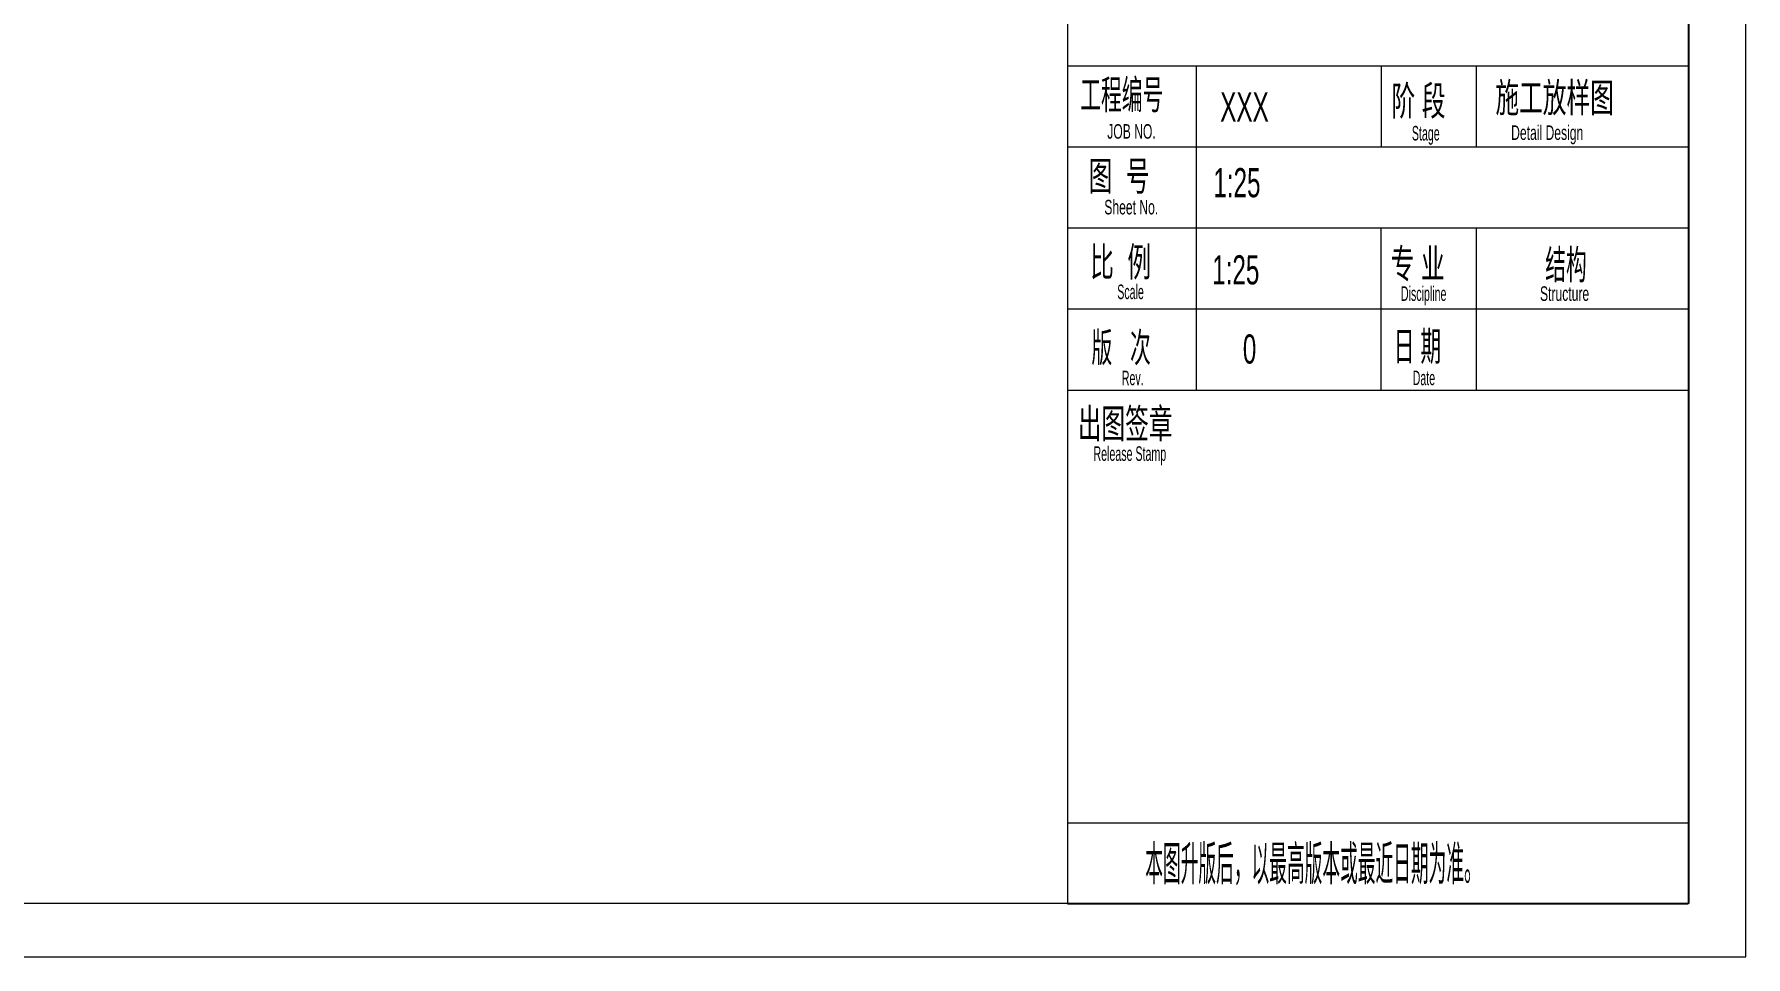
# Model space of a CAD drawing. Header units: millimetres. Extents: x 60 to 14975, y 125 to 10625.
# Drawn here: x 11246 to 14975, y 125 to 2135 of the extents above; entities that cross this region are included whole.
import ezdxf

# ---------------------------------------------------------------- set-up
doc = ezdxf.new("R2010")
doc.units = ezdxf.units.MM
doc.linetypes.add('XKITLINE00', pattern=[0])
doc.layers.add('DrawingSheet', color=5, linetype='Continuous', lineweight=0)
doc.layers.add('OtherObjectType', color=1, linetype='Continuous', lineweight=0)
doc.styles.add('$TD_AUDIT_GENERATED_(1C8)', font='ARIAL.TTF')

# ---------------------------------------------------------------- blocks, each defined once
blk = doc.blocks.new('*A3')
at = {"layer": 'DrawingSheet', "color": 5, "linetype": 'XKITLINE00', "lineweight": 0}
for p, q in [((14975, 125), (14975, 10625)), ((125, 125), (14975, 125))]:
    blk.add_line(p, q, dxfattribs=at)
blk = doc.blocks.new('*A5')
at = {"layer": 'OtherObjectType', "color": 7, "linetype": 'XKITLINE00', "lineweight": 0}
for p, q in [((14975, 125), (14975, 10625)), ((13497.5, 10507.4), (13497.5, 240)), ((14849.2, 10507.4), (14849.2, 240)), ((14850.8, 10508.7), (14850.8, 241.3)), ((13497.5, 2066.2), (14849.2, 2066.2)), ((13777.5, 2065), (13777.5, 1360)), ((14181, 2066.2), (14181, 1889.7)), ((14387.7, 2066.2), (14387.7, 1889.7)), ((13497.5, 1889.7), (14849.2, 1889.7)), ((13497.5, 1713.1), (14849.2, 1713.1)), ((14180, 1712.5), (14180, 1360)), ((14387.5, 1712.5), (14387.5, 1360)), ((13497.5, 1536.5), (14849.2, 1536.5)), ((13497.5, 1359.9), (14849.2, 1359.9)), ((13497.5, 416.6), (14849.2, 416.6)), ((14850.8, 241.3), (450.1, 241.3)), ((13497.5, 240), (14849.2, 240)), ((125, 125), (14975, 125))]:
    blk.add_line(p, q, dxfattribs=at)
at = {"layer": 'OtherObjectType', "color": 7, "style": '$TD_AUDIT_GENERATED_(1C8)'}
for s, height, width, p in [('\\M+5B9A4\\M+5B3CC\\M+5B1E0\\M+5BAC5', 63.567, 0.522006, (13525, 1971.9)), ('\\M+5BDD7 \\M+5B6CE', 63.567, 0.595, (14203, 1958.5)), ('\\M+5CAA9\\M+5B9A4\\M+5B7C5\\M+5D1F9\\M+5CDBC', 63.567, 0.595, (14429.6, 1965.3)), ('XXX', 63.57, 0.595, (13830, 1945)), ('JOB NO.', 31.78, 0.595, (13583.9, 1907.5)), ('Stage', 31.78, 0.522006, (14247.6, 1903.6)), ('Detail Design', 31.784, 0.595, (14463.9, 1904.8)), ('\\M+5CDBC  \\M+5BAC5', 63.567, 0.595, (13543.6, 1794.4)), ('1:25', 63.57, 0.595, (13815, 1780)), ('Sheet No.', 31.78, 0.595, (13577.5, 1742.5)), ('\\M+5B1C8  \\M+5C0FD', 63.567, 0.595, (13546.8, 1607.4)), ('1:25', 63.57, 0.595, (13812.5, 1590)), ('\\M+5D7A8 \\M+5D2B5', 63.567, 0.595, (14201.1, 1603.5)), ('\\M+5BDE1\\M+5B9B9', 63.567, 0.522006, (14538.1, 1601.6)), ('Scale', 31.78, 0.522006, (13605.7, 1558)), ('Discipline', 31.78, 0.522006, (14223.7, 1554.1)), ('Structure', 31.78, 0.595, (14526.7, 1554.1)), ('\\M+5B0E6   \\M+5B4CE', 63.567, 0.522006, (13549.6, 1421)), ('\\M+5C8D5 \\M+5C6DA', 63.567, 0.522006, (14208, 1423.8)), ('0', 63.6, 0.595, (13879.3, 1417.5)), ('Rev.', 31.78, 0.522006, (13615.6, 1370.3)), ('Date', 31.78, 0.522006, (14249.3, 1370.5)), ('\\M+5B3F6\\M+5CDBC\\M+5C7A9\\M+5D5C2', 63.567, 0.595, (13519.7, 1255)), ('Release Stamp', 31.784, 0.522006, (13553.9, 1205.5)), ('\\M+5B1BE\\M+5CDBC\\M+5C9FD\\M+5B0E6\\M+5BAF3\\M+5A3AC\\M+5D2D4\\M+5D7EE\\M+5B8DF\\M+5B0E6\\M+5B1BE\\M+5BBF2\\M+5D7EE\\M+5BDFC\\M+5C8D5\\M+5C6DA\\M+5CEAA\\M+5D7BC\\M+5A1A3', 75, 0.37715, (13666.7, 291.3))]:
    blk.add_text(s, height=height, dxfattribs=dict(at, width=width)).set_placement(p)

msp = doc.modelspace()

# ---------------------------------------------------------------- block references
at = {"lineweight": 0}
for name in ['*A3', '*A5']:
    msp.add_blockref(name, (0, 0), dxfattribs=at)

doc.saveas('drawing.dxf')
